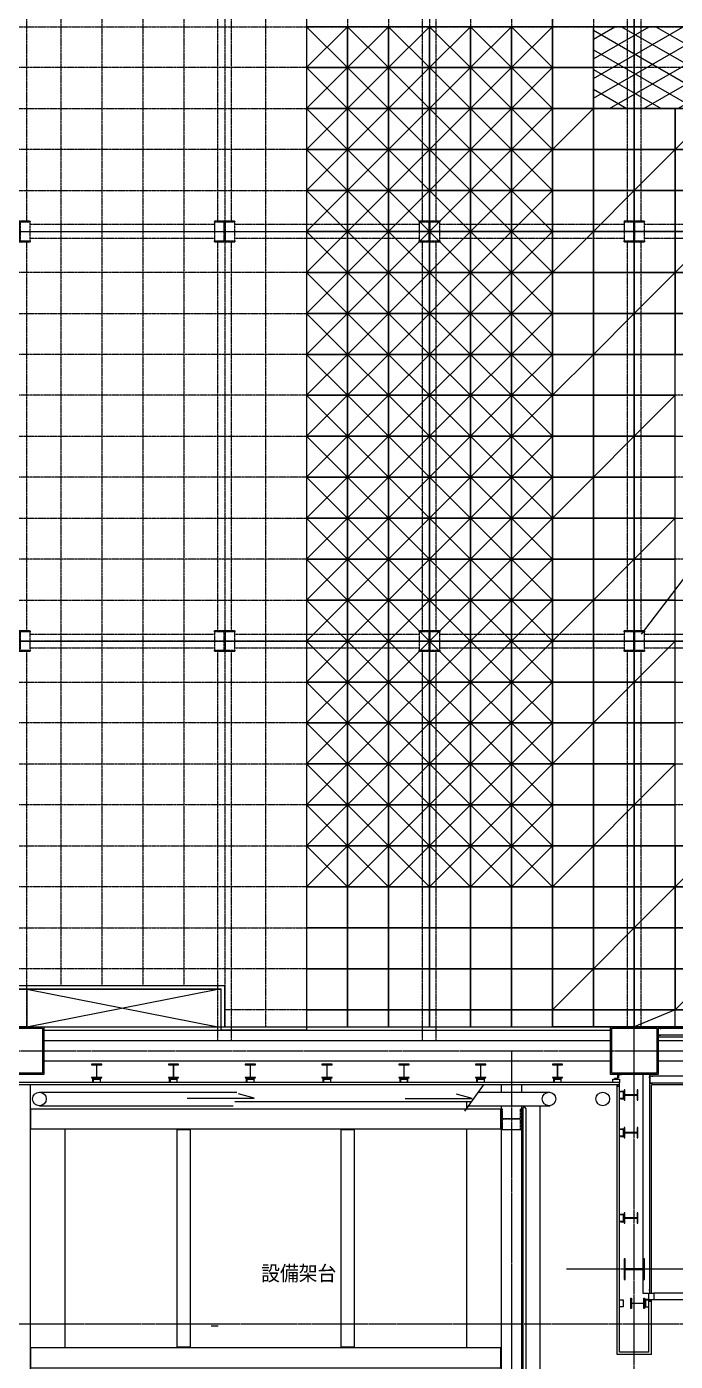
# Model space of a CAD drawing. Extents: x 73996 to 686888, y -9729 to 263202.
# Drawn here: x 400026 to 409526, y 176652 to 196202 of the extents above; entities that cross this region are included whole.
import ezdxf
from ezdxf.enums import TextEntityAlignment as Align

# ---------------------------------------------------------------- set-up
doc = ezdxf.new("R2010")
doc.units = 0
doc.header["$LTSCALE"] = 20
doc.linetypes.add('Data Center Layout_L20$0$CENTER', pattern=[2, 1.25, -0.25, 0.25, -0.25])
doc.linetypes.add('Data Center Layout_L20$0$DOTK1', pattern=[0.1, 0.05, -0.05])
for name, color, linetype, lineweight in [('Data Center Layout_L20$0$$ALDG', 252, 'Data Center Layout_L20$0$DOTK1', 0), ('Data Center Layout_L20$0$$ALDG-P', 252, 'Continuous', 0), ('Data Center Layout_L20$0$$AREA-RC', 252, 'Continuous', 0), ('Data Center Layout_L20$0$$OOBIKI', 252, 'Data Center Layout_L20$0$DOTK1', 0), ('Data Center Layout_L20$0$ARC', 252, 'Continuous', 0), ('Data Center Layout_L20$0$H-SIN', 252, 'Data Center Layout_L20$0$CENTER', 9), ('Data Center Layout_L20$0$HOJO1', 252, 'Continuous', 0), ('Data Center Layout_L20$0$K-SIN', 252, 'Data Center Layout_L20$0$CENTER', 9), ('Data Center Layout_L20$0$SUGATA3', 252, 'Continuous', 0)]:
    doc.layers.add(name, color=color, linetype=linetype, lineweight=lineweight)
doc.styles.add('Data Center Layout_L20$0$ATS', font='monotxt', dxfattribs={"bigfont": 'BIGFONT'})

# ---------------------------------------------------------------- blocks, each defined once
blk = doc.blocks.new('Data Center Layout_L20$0$AGV')
for p, q in [((0, 600), (600, 0)), ((600, 600), (0, 0))]:
    blk.add_line(p, q)
blk.add_lwpolyline([(0, 0), (600, 0), (600, 600), (0, 600)], close=True)
blk = doc.blocks.new('Data Center Layout_L20$0$BLANK')
blk.add_lwpolyline([(0, 0), (600, 0), (600, 600), (0, 600)], close=True)
blk = doc.blocks.new('Data Center Layout_L20$0$45%-AL-G')
blk.add_line((600, 600), (0, 0))
blk.add_lwpolyline([(0, 0), (600, 0), (600, 600), (0, 600)], close=True)
blk = doc.blocks.new('Data Center Layout_L20$0$A$C80dc7663')
at = {"layer": 'Data Center Layout_L20$0$$ALDG-P', "linetype": 'Data Center Layout_L20$0$DOTK1'}
h = blk.add_hatch(dxfattribs=at)
h.set_pattern_fill('EXP', color=256, scale=100, style=0)
h.set_pattern_definition([(30, (275940.24, 28654.4), (-125, 216.50635), []), (330, (275940.24, 28654.4), (125, 216.50635), [])])
h.paths.add_polyline_path([(450340.24, 161845.59), (470740.24, 161845.59), (470740.24, 163045.59), (450340.24, 163045.59)])
at = {"layer": 'Data Center Layout_L20$0$$ALDG'}
for p, q in [((442540.24, 183095.59), (442540.24, 148995.59)), ((443140.24, 183095.59), (443140.24, 148995.59)), ((443740.24, 183095.59), (443740.24, 148995.59)), ((444340.24, 183095.59), (444340.24, 148995.59)), ((444940.24, 183095.59), (444940.24, 148395.59)), ((445540.24, 183095.59), (445540.24, 148395.59)), ((446140.24, 183095.59), (446140.24, 148395.59)), ((446740.24, 183095.59), (446740.24, 148395.59)), ((447340.24, 183095.59), (447340.24, 148395.59)), ((447940.24, 183095.59), (447940.24, 148395.59)), ((448540.24, 183095.59), (448540.24, 148395.59)), ((449140.24, 183095.59), (449140.24, 148395.59)), ((449740.24, 183095.59), (449740.24, 148395.59)), ((450340.24, 183095.59), (450340.24, 148395.59)), ((450940.24, 165695.59), (450940.24, 148395.59)), ((334590.24, 163045.59), (531290.24, 163045.59)), ((531290.24, 162445.59), (334590.24, 162445.59)), ((334590.24, 161845.59), (531290.24, 161845.59)), ((531290.24, 161245.59), (334590.24, 161245.59)), ((334590.24, 160645.59), (531290.24, 160645.59)), ((334590.24, 160045.59), (531290.24, 160045.59)), ((531290.24, 159445.59), (334590.24, 159445.59)), ((334590.24, 158845.59), (531290.24, 158845.59)), ((531290.24, 158245.59), (334590.24, 158245.59)), ((531290.24, 157645.59), (334590.24, 157645.59)), ((334590.24, 157045.59), (531290.24, 157045.59)), ((531290.24, 156445.59), (334590.24, 156445.59)), ((334590.24, 155845.59), (531290.24, 155845.59)), ((531290.24, 155245.59), (334590.24, 155245.59)), ((334590.24, 154645.59), (531290.24, 154645.59)), ((531290.24, 154045.59), (334590.24, 154045.59)), ((334590.24, 153445.59), (531290.24, 153445.59)), ((531290.24, 152845.59), (334590.24, 152845.59)), ((334590.24, 152245.59), (531290.24, 152245.59)), ((531290.24, 151645.59), (334590.24, 151645.59)), ((334590.24, 151045.59), (531290.24, 151045.59)), ((531290.24, 150445.59), (334590.24, 150445.59)), ((334590.24, 149845.59), (531290.24, 149845.59)), ((531290.24, 149245.59), (334590.24, 149245.59)), ((455740.24, 148645.59), (444940.24, 148645.59))]:
    blk.add_line(p, q, dxfattribs=at)
at = {"layer": 'Data Center Layout_L20$0$$ALDG-P'}
blk.add_lwpolyline([(469540.24, 160045.59), (456940.24, 160045.59), (456940.24, 148995.59), (455740.24, 148995.59), (455740.24, 148395.59), (449740.24, 148395.59), (449740.24, 165445.59), (451540.24, 165445.59), (451540.24, 166045.59), (459340.24, 166045.59), (459340.24, 165445.59), (460540.24, 165445.59), (460540.24, 166045.59), (468340.24, 166045.59), (468340.24, 165445.59), (469540.24, 165445.59)], dxfattribs=at)
at = {"layer": 'Data Center Layout_L20$0$$AREA-RC'}
blk.add_lwpolyline([(390940.24, 151045.59), (439540.24, 151045.59), (439540.24, 165445.59), (446140.24, 165445.59), (446140.24, 148345.59), (444890.24, 148345.59), (444890.24, 148945.59), (402990.24, 148945.59), (402990.24, 148395.59), (396590.24, 148395.59), (396590.24, 148345.59), (390890.24, 148345.59), (390890.24, 148995.59), (390940.24, 148995.59)], close=True, dxfattribs=at)
at = {"layer": 'Data Center Layout_L20$0$$OOBIKI'}
for p, q in [((444840.24, 160195.59), (444840.24, 165895.59)), ((445040.24, 160195.59), (445040.24, 165895.59)), ((447840.24, 160195.59), (447840.24, 165895.59)), ((448040.24, 160195.59), (448040.24, 165895.59)), ((442040.24, 160195.59), (442040.24, 165695.59)), ((450840.24, 160195.59), (450840.24, 165695.59)), ((451040.24, 160195.59), (451040.24, 165695.59)), ((444790.24, 160145.59), (442090.24, 160145.59)), ((447790.24, 160145.59), (445090.24, 160145.59)), ((450790.24, 160145.59), (448090.24, 160145.59)), ((453790.24, 160145.59), (451090.24, 160145.59)), ((442090.24, 159945.59), (444790.24, 159945.59)), ((445090.24, 159945.59), (447790.24, 159945.59)), ((448090.24, 159945.59), (450790.24, 159945.59)), ((451090.24, 159945.59), (453790.24, 159945.59)), ((442040.24, 154195.59), (442040.24, 159895.59)), ((444840.24, 154195.59), (444840.24, 159895.59)), ((445040.24, 154195.59), (445040.24, 159895.59)), ((447840.24, 154195.59), (447840.24, 159895.59)), ((448040.24, 154195.59), (448040.24, 159895.59)), ((450840.24, 154195.59), (450840.24, 159895.59)), ((451040.24, 154195.59), (451040.24, 159895.59)), ((442090.24, 154145.59), (444790.24, 154145.59)), ((445090.24, 154145.59), (447790.24, 154145.59)), ((448090.24, 154145.59), (450790.24, 154145.59)), ((451090.24, 154145.59), (453790.24, 154145.59)), ((442040.24, 148395.59), (442040.24, 153895.59)), ((442090.24, 153945.59), (444790.24, 153945.59)), ((444840.24, 148195.59), (444840.24, 153895.59)), ((445040.24, 148195.59), (445040.24, 153895.59)), ((445090.24, 153945.59), (447790.24, 153945.59)), ((447840.24, 148195.59), (447840.24, 153895.59)), ((448040.24, 148195.59), (448040.24, 153895.59)), ((448090.24, 153945.59), (450790.24, 153945.59)), ((450840.24, 148395.59), (450840.24, 153895.59)), ((451040.24, 148395.59), (451040.24, 153895.59)), ((451090.24, 153945.59), (453790.24, 153945.59))]:
    blk.add_line(p, q, dxfattribs=at)
at = {"layer": 'Data Center Layout_L20$0$$OOBIKI', "linetype": 'Data Center Layout_L20$0$DOTK1'}
for points in [[(441790.24, 160195.59), (442090.24, 160195.59), (442090.24, 160180.59), (441945.24, 160180.59), (441945.24, 159910.59), (442090.24, 159910.59), (442090.24, 159895.59), (441790.24, 159895.59), (441790.24, 159910.59), (441935.24, 159910.59), (441935.24, 160180.59), (441790.24, 160180.59)], [(444790.24, 160195.59), (445090.24, 160195.59), (445090.24, 160180.59), (444945.24, 160180.59), (444945.24, 159910.59), (445090.24, 159910.59), (445090.24, 159895.59), (444790.24, 159895.59), (444790.24, 159910.59), (444935.24, 159910.59), (444935.24, 160180.59), (444790.24, 160180.59)], [(447790.24, 160195.59), (448090.24, 160195.59), (448090.24, 160180.59), (447945.24, 160180.59), (447945.24, 159910.59), (448090.24, 159910.59), (448090.24, 159895.59), (447790.24, 159895.59), (447790.24, 159910.59), (447935.24, 159910.59), (447935.24, 160180.59), (447790.24, 160180.59)], [(450790.24, 160195.59), (451090.24, 160195.59), (451090.24, 160180.59), (450945.24, 160180.59), (450945.24, 159910.59), (451090.24, 159910.59), (451090.24, 159895.59), (450790.24, 159895.59), (450790.24, 159910.59), (450935.24, 159910.59), (450935.24, 160180.59), (450790.24, 160180.59)], [(441790.24, 154195.59), (442090.24, 154195.59), (442090.24, 154180.59), (441945.24, 154180.59), (441945.24, 153910.59), (442090.24, 153910.59), (442090.24, 153895.59), (441790.24, 153895.59), (441790.24, 153910.59), (441935.24, 153910.59), (441935.24, 154180.59), (441790.24, 154180.59)], [(444790.24, 154195.59), (445090.24, 154195.59), (445090.24, 154180.59), (444945.24, 154180.59), (444945.24, 153910.59), (445090.24, 153910.59), (445090.24, 153895.59), (444790.24, 153895.59), (444790.24, 153910.59), (444935.24, 153910.59), (444935.24, 154180.59), (444790.24, 154180.59)], [(447790.24, 154195.59), (448090.24, 154195.59), (448090.24, 154180.59), (447945.24, 154180.59), (447945.24, 153910.59), (448090.24, 153910.59), (448090.24, 153895.59), (447790.24, 153895.59), (447790.24, 153910.59), (447935.24, 153910.59), (447935.24, 154180.59), (447790.24, 154180.59)], [(450790.24, 154195.59), (451090.24, 154195.59), (451090.24, 154180.59), (450945.24, 154180.59), (450945.24, 153910.59), (451090.24, 153910.59), (451090.24, 153895.59), (450790.24, 153895.59), (450790.24, 153910.59), (450935.24, 153910.59), (450935.24, 154180.59), (450790.24, 154180.59)]]:
    blk.add_lwpolyline(points, close=True, dxfattribs=at)
at = {"layer": 'Data Center Layout_L20$0$$OOBIKI'}
for points in [[(441790.24, 159895.59), (442090.24, 159895.59), (442090.24, 160195.59), (441790.24, 160195.59)], [(444790.24, 159895.59), (445090.24, 159895.59), (445090.24, 160195.59), (444790.24, 160195.59)], [(447790.24, 159895.59), (448090.24, 159895.59), (448090.24, 160195.59), (447790.24, 160195.59)], [(450790.24, 159895.59), (451090.24, 159895.59), (451090.24, 160195.59), (450790.24, 160195.59)], [(441790.24, 153895.59), (442090.24, 153895.59), (442090.24, 154195.59), (441790.24, 154195.59)], [(444790.24, 153895.59), (445090.24, 153895.59), (445090.24, 154195.59), (444790.24, 154195.59)], [(447790.24, 153895.59), (448090.24, 153895.59), (448090.24, 154195.59), (447790.24, 154195.59)], [(450790.24, 153895.59), (451090.24, 153895.59), (451090.24, 154195.59), (450790.24, 154195.59)]]:
    blk.add_lwpolyline(points, close=True, dxfattribs=at)
at = {"layer": 'Data Center Layout_L20$0$ARC'}
for p, q in [((444940.24, 148995.59), (402940.24, 148995.59)), ((444940.24, 148396.59), (444940.24, 148995.59)), ((402990.24, 148945.59), (444890.24, 148945.59)), ((442040.24, 148395.59), (444840.24, 148945.59)), ((442040.24, 148945.59), (444840.24, 148395.59)), ((444890.24, 148396.59), (444890.24, 148945.59)), ((451290.24, 148395.59), (454000.24, 148395.59)), ((442290.24, 148345.59), (450590.24, 148345.59)), ((442290.24, 148195.59), (450590.24, 148195.59)), ((453960.24, 148370.59), (451290.24, 148370.59)), ((454000.24, 148270.59), (451290.24, 148270.59)), ((454000.24, 148245.59), (451290.24, 148245.59)), ((451290.24, 148195.59), (453765.24, 148195.59)), ((442290.24, 147895.59), (450590.24, 147895.59)), ((451290.24, 147895.59), (453765.24, 147895.59)), ((451165.24, 144495.59), (451165.24, 147695.59)), ((450725.24, 147580.59), (429985.24, 147580.59)), ((450725.24, 147545.59), (429985.24, 147545.59)), ((442090.24, 147545.59), (442090.24, 140420.59)), ((442226.48, 147438.27), (445116.69, 147438.27)), ((445372.98, 147350.93), (445142.98, 147414.93)), ((448566.03, 147346.06), (448336.03, 147410.06)), ((448728.69, 147540.04), (448455.43, 147157.27)), ((448656.03, 147438.27), (449708.38, 147438.27)), ((448990.24, 147545.59), (448990.24, 147438.27)), ((449290.24, 147545.59), (449290.24, 147438.27)), ((450690.24, 143595.59), (450690.24, 147545.59)), ((450725.24, 143630.59), (450725.24, 147580.59)), ((453765.24, 147570.59), (451165.24, 147570.59)), ((453765.24, 147545.59), (451190.24, 147545.59)), ((451190.24, 144495.59), (451190.24, 147545.59)), ((442226.48, 147238.27), (445065.62, 147238.27)), ((444390.98, 147350.93), (445372.98, 147350.93)), ((447584.03, 147346.06), (448566.03, 147346.06)), ((448513.25, 147238.27), (449708.38, 147238.27)), ((448990.24, 147238.27), (448990.24, 140420.59)), ((449290.24, 147238.27), (449290.24, 140420.59)), ((449306.39, 147199.13), (449306.39, 139894.44)), ((449349.09, 147199.13), (449349.09, 139876.74)), ((449290.24, 146885.59), (448990.24, 146885.59)), ((453255.24, 144495.59), (451225.24, 144495.59)), ((451190.24, 144395.59), (451155.24, 144395.59)), ((451190.24, 144375.59), (451155.24, 144375.59)), ((451155.24, 143630.59), (451155.24, 144375.59)), ((451190.24, 143595.59), (451190.24, 144375.59)), ((453255.24, 144395.59), (451225.24, 144395.59)), ((444741.54, 144014.63), (444842.71, 144014.63)), ((451190.24, 143595.59), (450690.24, 143595.59)), ((451155.24, 143630.59), (450725.24, 143630.59))]:
    blk.add_line(p, q, dxfattribs=at)
at = {"layer": 'Data Center Layout_L20$0$ARC', "linetype": 'Continuous'}
blk.add_line((442290.24, 148395.59), (450590.24, 148395.59), dxfattribs=at)
at = {"layer": 'Data Center Layout_L20$0$ARC'}
for points in [[(450340.24, 161845.59), (470740.24, 161845.59), (470740.24, 163045.59), (450340.24, 163045.59)], [(441840.24, 148945.59), (442040.24, 148945.59), (442040.24, 148395.59), (441840.24, 148395.59)], [(441590.24, 147695.59), (441590.24, 148395.59), (442290.24, 148395.59), (442290.24, 147695.59)], [(450590.24, 147695.59), (450590.24, 148395.59), (451290.24, 148395.59), (451290.24, 147695.59)], [(441610.24, 147715.59), (441610.24, 148375.59), (442270.24, 148375.59), (442270.24, 147715.59)], [(450610.24, 147715.59), (450610.24, 148375.59), (451270.24, 148375.59), (451270.24, 147715.59)], [(442990.24, 147645.59), (443140.24, 147645.59), (443140.24, 147654.59), (443068.24, 147654.59), (443068.24, 147836.59), (443140.24, 147836.59), (443140.24, 147845.59), (442990.24, 147845.59), (442990.24, 147836.59), (443062.24, 147836.59), (443062.24, 147654.59), (442990.24, 147654.59)], [(444115.24, 147645.59), (444265.24, 147645.59), (444265.24, 147654.59), (444193.24, 147654.59), (444193.24, 147836.59), (444265.24, 147836.59), (444265.24, 147845.59), (444115.24, 147845.59), (444115.24, 147836.59), (444187.24, 147836.59), (444187.24, 147654.59), (444115.24, 147654.59)], [(445240.24, 147645.59), (445390.24, 147645.59), (445390.24, 147654.59), (445318.24, 147654.59), (445318.24, 147836.59), (445390.24, 147836.59), (445390.24, 147845.59), (445240.24, 147845.59), (445240.24, 147836.59), (445312.24, 147836.59), (445312.24, 147654.59), (445240.24, 147654.59)], [(446365.24, 147645.59), (446515.24, 147645.59), (446515.24, 147654.59), (446443.24, 147654.59), (446443.24, 147836.59), (446515.24, 147836.59), (446515.24, 147845.59), (446365.24, 147845.59), (446365.24, 147836.59), (446437.24, 147836.59), (446437.24, 147654.59), (446365.24, 147654.59)], [(447490.24, 147645.59), (447640.24, 147645.59), (447640.24, 147654.59), (447568.24, 147654.59), (447568.24, 147836.59), (447640.24, 147836.59), (447640.24, 147845.59), (447490.24, 147845.59), (447490.24, 147836.59), (447562.24, 147836.59), (447562.24, 147654.59), (447490.24, 147654.59)], [(448615.24, 147645.59), (448765.24, 147645.59), (448765.24, 147654.59), (448693.24, 147654.59), (448693.24, 147836.59), (448765.24, 147836.59), (448765.24, 147845.59), (448615.24, 147845.59), (448615.24, 147836.59), (448687.24, 147836.59), (448687.24, 147654.59), (448615.24, 147654.59)], [(449740.24, 147645.59), (449890.24, 147645.59), (449890.24, 147654.59), (449818.24, 147654.59), (449818.24, 147836.59), (449890.24, 147836.59), (449890.24, 147845.59), (449740.24, 147845.59), (449740.24, 147836.59), (449812.24, 147836.59), (449812.24, 147654.59), (449740.24, 147654.59)], [(443009.24, 147595.59), (443009.24, 147645.59), (443059.24, 147645.59), (443059.24, 147639.59), (443015.24, 147639.59), (443015.24, 147595.59)], [(443015.24, 147630.59), (443115.24, 147630.59), (443115.24, 147580.59), (443015.24, 147580.59)], [(443121.24, 147595.59), (443121.24, 147645.59), (443071.24, 147645.59), (443071.24, 147639.59), (443115.24, 147639.59), (443115.24, 147595.59)], [(444134.24, 147595.59), (444134.24, 147645.59), (444184.24, 147645.59), (444184.24, 147639.59), (444140.24, 147639.59), (444140.24, 147595.59)], [(444140.24, 147630.59), (444240.24, 147630.59), (444240.24, 147580.59), (444140.24, 147580.59)], [(444246.24, 147595.59), (444246.24, 147645.59), (444196.24, 147645.59), (444196.24, 147639.59), (444240.24, 147639.59), (444240.24, 147595.59)], [(445259.24, 147595.59), (445259.24, 147645.59), (445309.24, 147645.59), (445309.24, 147639.59), (445265.24, 147639.59), (445265.24, 147595.59)], [(445265.24, 147630.59), (445365.24, 147630.59), (445365.24, 147580.59), (445265.24, 147580.59)], [(445371.24, 147595.59), (445371.24, 147645.59), (445321.24, 147645.59), (445321.24, 147639.59), (445365.24, 147639.59), (445365.24, 147595.59)], [(446384.24, 147595.59), (446384.24, 147645.59), (446434.24, 147645.59), (446434.24, 147639.59), (446390.24, 147639.59), (446390.24, 147595.59)], [(446390.24, 147630.59), (446490.24, 147630.59), (446490.24, 147580.59), (446390.24, 147580.59)], [(446496.24, 147595.59), (446496.24, 147645.59), (446446.24, 147645.59), (446446.24, 147639.59), (446490.24, 147639.59), (446490.24, 147595.59)], [(447509.24, 147595.59), (447509.24, 147645.59), (447559.24, 147645.59), (447559.24, 147639.59), (447515.24, 147639.59), (447515.24, 147595.59)], [(447515.24, 147630.59), (447615.24, 147630.59), (447615.24, 147580.59), (447515.24, 147580.59)], [(447621.24, 147595.59), (447621.24, 147645.59), (447571.24, 147645.59), (447571.24, 147639.59), (447615.24, 147639.59), (447615.24, 147595.59)], [(448634.24, 147595.59), (448634.24, 147645.59), (448684.24, 147645.59), (448684.24, 147639.59), (448640.24, 147639.59), (448640.24, 147595.59)], [(448640.24, 147630.59), (448740.24, 147630.59), (448740.24, 147580.59), (448640.24, 147580.59)], [(448746.24, 147595.59), (448746.24, 147645.59), (448696.24, 147645.59), (448696.24, 147639.59), (448740.24, 147639.59), (448740.24, 147595.59)], [(449759.24, 147595.59), (449759.24, 147645.59), (449809.24, 147645.59), (449809.24, 147639.59), (449765.24, 147639.59), (449765.24, 147595.59)], [(449765.24, 147630.59), (449865.24, 147630.59), (449865.24, 147580.59), (449765.24, 147580.59)], [(449871.24, 147595.59), (449871.24, 147645.59), (449821.24, 147645.59), (449821.24, 147639.59), (449865.24, 147639.59), (449865.24, 147595.59)], [(450625.24, 147630.59), (450725.24, 147630.59), (450725.24, 147580.59), (450625.24, 147580.59)], [(450650.24, 147630.59), (450700.24, 147630.59), (450700.24, 147680.59), (450694.24, 147680.59), (450694.24, 147636.59), (450650.24, 147636.59)], [(450700.24, 147645.59), (450700.24, 147695.59), (450750.24, 147695.59), (450750.24, 147689.59), (450706.24, 147689.59), (450706.24, 147645.59)], [(450690.24, 147545.59), (450690.24, 147525.59), (450725.24, 147525.59), (450725.24, 147545.59)], [(450775.24, 147445.59), (450775.24, 147345.59), (450725.24, 147345.59), (450725.24, 147445.59)], [(450740.24, 147451.59), (450790.24, 147451.59), (450790.24, 147401.59), (450784.24, 147401.59), (450784.24, 147445.59), (450740.24, 147445.59)], [(450790.24, 147470.59), (450790.24, 147320.59), (450799.24, 147320.59), (450799.24, 147392.59), (450981.24, 147392.59), (450981.24, 147320.59), (450990.24, 147320.59), (450990.24, 147470.59), (450981.24, 147470.59), (450981.24, 147398.59), (450799.24, 147398.59), (450799.24, 147470.59)], [(450740.24, 147339.59), (450790.24, 147339.59), (450790.24, 147389.59), (450784.24, 147389.59), (450784.24, 147345.59), (450740.24, 147345.59)], [(442100.24, 147195.59), (448980.24, 147195.59), (448980.24, 146895.59), (442100.24, 146895.59)], [(444440.24, 146885.59), (444240.24, 146885.59), (444240.24, 143705.59), (444440.24, 143705.59)], [(446840.24, 146885.59), (446640.24, 146885.59), (446640.24, 143705.59), (446840.24, 143705.59)], [(450775.24, 146895.59), (450775.24, 146795.59), (450725.24, 146795.59), (450725.24, 146895.59)], [(450740.24, 146901.59), (450790.24, 146901.59), (450790.24, 146851.59), (450784.24, 146851.59), (450784.24, 146895.59), (450740.24, 146895.59)], [(450740.24, 146789.59), (450790.24, 146789.59), (450790.24, 146839.59), (450784.24, 146839.59), (450784.24, 146795.59), (450740.24, 146795.59)], [(450790.24, 146920.59), (450790.24, 146770.59), (450799.24, 146770.59), (450799.24, 146842.59), (450981.24, 146842.59), (450981.24, 146770.59), (450990.24, 146770.59), (450990.24, 146920.59), (450981.24, 146920.59), (450981.24, 146848.59), (450799.24, 146848.59), (450799.24, 146920.59)], [(450740.24, 145651.59), (450790.24, 145651.59), (450790.24, 145601.59), (450784.24, 145601.59), (450784.24, 145645.59), (450740.24, 145645.59)], [(450790.24, 145670.59), (450790.24, 145520.59), (450799.24, 145520.59), (450799.24, 145592.59), (450981.24, 145592.59), (450981.24, 145520.59), (450990.24, 145520.59), (450990.24, 145670.59), (450981.24, 145670.59), (450981.24, 145598.59), (450799.24, 145598.59), (450799.24, 145670.59)], [(450775.24, 145645.59), (450775.24, 145545.59), (450725.24, 145545.59), (450725.24, 145645.59)], [(450740.24, 145539.59), (450790.24, 145539.59), (450790.24, 145589.59), (450784.24, 145589.59), (450784.24, 145545.59), (450740.24, 145545.59)], [(451090.24, 144695.59), (451090.24, 144995.59), (451075.24, 144995.59), (451075.24, 144850.59), (450805.24, 144850.59), (450805.24, 144995.59), (450790.24, 144995.59), (450790.24, 144695.59), (450805.24, 144695.59), (450805.24, 144840.59), (451075.24, 144840.59), (451075.24, 144695.59)], [(451225.24, 144495.59), (451225.24, 144395.59), (451155.24, 144395.59), (451155.24, 144495.59)], [(450775.24, 144395.59), (450775.24, 144295.59), (450725.24, 144295.59), (450725.24, 144395.59)], [(451090.24, 144420.59), (451090.24, 144270.59), (451081.24, 144270.59), (451081.24, 144342.59), (450899.24, 144342.59), (450899.24, 144270.59), (450890.24, 144270.59), (450890.24, 144420.59), (450899.24, 144420.59), (450899.24, 144348.59), (451081.24, 144348.59), (451081.24, 144420.59)], [(451140.24, 144401.59), (451090.24, 144401.59), (451090.24, 144351.59), (451096.24, 144351.59), (451096.24, 144395.59), (451140.24, 144395.59)], [(451140.24, 144289.59), (451090.24, 144289.59), (451090.24, 144339.59), (451096.24, 144339.59), (451096.24, 144295.59), (451140.24, 144295.59)], [(451105.24, 144395.59), (451105.24, 144295.59), (451155.24, 144295.59), (451155.24, 144395.59)], [(442100.24, 143695.59), (448980.24, 143695.59), (448980.24, 143395.59), (442100.24, 143395.59)]]:
    blk.add_lwpolyline(points, close=True, dxfattribs=at)
for points in [[(451330.24, 148360.59), (451330.24, 148370.59), (451290.24, 148370.59), (451290.24, 148270.59), (451330.24, 148270.59), (451330.24, 148280.59)], [(451155.24, 147655.59), (451165.24, 147655.59), (451165.24, 147695.59), (451065.24, 147695.59), (451065.24, 147655.59), (451075.24, 147655.59)], [(451205.24, 147660.59), (451205.24, 147670.59), (451165.24, 147670.59), (451165.24, 147570.59), (451205.24, 147570.59), (451205.24, 147580.59)], [(451075.24, 144535.59), (451065.24, 144535.59), (451065.24, 144495.59), (451165.24, 144495.59), (451165.24, 144535.59), (451155.24, 144535.59)], [(451175.24, 144375.59), (451155.24, 144395.59), (451155.24, 144375.59), (451175.24, 144375.59), (451175.24, 144395.59), (451155.24, 144395.59)]]:
    blk.add_lwpolyline(points, dxfattribs=at)
at = {"layer": 'Data Center Layout_L20$0$ARC', "linetype": 'Data Center Layout_L20$0$DOTK1'}
blk.add_lwpolyline([(448990.24, 147195.59), (449005.24, 147195.59), (449005.24, 147063.59, 0.41421356), (449018.24, 147050.59), (449262.24, 147050.59, 0.41421356), (449275.24, 147063.59), (449275.24, 147195.59), (449290.24, 147195.59), (449290.24, 146895.59), (449275.24, 146895.59), (449275.24, 147027.59, 0.41421356), (449262.24, 147040.59), (449018.24, 147040.59, 0.41421356), (449005.24, 147027.59), (449005.24, 146895.59), (448990.24, 146895.59)], format="xyb", close=True, dxfattribs=at)
at = {"layer": 'Data Center Layout_L20$0$ARC'}
blk.add_lwpolyline([(451190.24, 144375.59), (451175.24, 144375.59), (451175.24, 144395.59), (451190.24, 144395.59, 0.29445667)], format="xyb", close=True, dxfattribs=at)
for centre in [(442226.48, 147338.27), (449691.01, 147338.27), (450478.45, 147338.27)]:
    blk.add_circle(centre, 100, dxfattribs=at)
blk.add_arc((449327.74, 147199.13), 21.35, 0, 180, dxfattribs=at)
at = {"layer": 'Data Center Layout_L20$0$H-SIN'}
for p, q in [((450940.24, 124521.53), (450940.24, 230045.59)), ((294307.41, 160045.59), (588940.24, 160045.59)), ((294307.41, 154045.59), (588940.24, 154045.59)), ((294307.41, 148045.59), (588940.24, 148045.59))]:
    blk.add_line(p, q, dxfattribs=at)
at = {"layer": 'Data Center Layout_L20$0$HOJO1'}
blk.add_line((459840.24, 165695.59), (451040.24, 154145.59), dxfattribs=at)
at = {"layer": 'Data Center Layout_L20$0$K-SIN'}
for p, q in [((449140.24, 148045.59), (449140.24, 126521.53)), ((454540.24, 144845.59), (449940.24, 144845.59)), ((309694.58, 144045.59), (588940.24, 144045.59))]:
    blk.add_line(p, q, dxfattribs=at)
at = {"layer": 'Data Center Layout_L20$0$SUGATA3'}
for p, q in [((451065.24, 147695.59), (451065.24, 144495.59)), ((453765.24, 147670.59), (451165.24, 147670.59)), ((448554.17, 147295.59), (445087.64, 147295.59)), ((448480.24, 147295.59), (448480.24, 147195.59)), ((449560.24, 139345.59), (449560.24, 147238.27)), ((442600.24, 146895.59), (442600.24, 143695.59)), ((448480.24, 146895.59), (448480.24, 143695.59))]:
    blk.add_line(p, q, dxfattribs=at)
at = {"layer": 'Data Center Layout_L20$0$$ALDG-P'}
for name, p in [('Data Center Layout_L20$0$AGV', (446140.24, 162445.59)), ('Data Center Layout_L20$0$AGV', (446740.24, 162445.59)), ('Data Center Layout_L20$0$AGV', (447340.24, 162445.59)), ('Data Center Layout_L20$0$AGV', (447940.24, 162445.59)), ('Data Center Layout_L20$0$AGV', (448540.24, 162445.59)), ('Data Center Layout_L20$0$AGV', (449140.24, 162445.59)), ('Data Center Layout_L20$0$BLANK', (449740.24, 162445.59)), ('Data Center Layout_L20$0$AGV', (446140.24, 161845.59)), ('Data Center Layout_L20$0$AGV', (446740.24, 161845.59)), ('Data Center Layout_L20$0$AGV', (447340.24, 161845.59)), ('Data Center Layout_L20$0$AGV', (447940.24, 161845.59)), ('Data Center Layout_L20$0$AGV', (448540.24, 161845.59)), ('Data Center Layout_L20$0$AGV', (449140.24, 161845.59)), ('Data Center Layout_L20$0$BLANK', (449740.24, 161845.59)), ('Data Center Layout_L20$0$AGV', (446140.24, 161245.59)), ('Data Center Layout_L20$0$AGV', (446740.24, 161245.59)), ('Data Center Layout_L20$0$AGV', (447340.24, 161245.59)), ('Data Center Layout_L20$0$AGV', (447940.24, 161245.59)), ('Data Center Layout_L20$0$AGV', (448540.24, 161245.59)), ('Data Center Layout_L20$0$AGV', (449140.24, 161245.59)), ('Data Center Layout_L20$0$45%-AL-G', (449740.24, 161245.59)), ('Data Center Layout_L20$0$BLANK', (450340.24, 161245.59)), ('Data Center Layout_L20$0$BLANK', (450940.24, 161245.59)), ('Data Center Layout_L20$0$45%-AL-G', (451540.24, 161245.59)), ('Data Center Layout_L20$0$AGV', (446140.24, 160645.59)), ('Data Center Layout_L20$0$AGV', (446740.24, 160645.59)), ('Data Center Layout_L20$0$AGV', (447340.24, 160645.59)), ('Data Center Layout_L20$0$AGV', (447940.24, 160645.59)), ('Data Center Layout_L20$0$AGV', (448540.24, 160645.59)), ('Data Center Layout_L20$0$AGV', (449140.24, 160645.59)), ('Data Center Layout_L20$0$BLANK', (449740.24, 160645.59)), ('Data Center Layout_L20$0$BLANK', (450340.24, 160645.59)), ('Data Center Layout_L20$0$45%-AL-G', (450940.24, 160645.59)), ('Data Center Layout_L20$0$BLANK', (451540.24, 160645.59)), ('Data Center Layout_L20$0$AGV', (446140.24, 160045.59)), ('Data Center Layout_L20$0$AGV', (446740.24, 160045.59)), ('Data Center Layout_L20$0$AGV', (447340.24, 160045.59)), ('Data Center Layout_L20$0$AGV', (447940.24, 160045.59)), ('Data Center Layout_L20$0$AGV', (448540.24, 160045.59)), ('Data Center Layout_L20$0$AGV', (449140.24, 160045.59)), ('Data Center Layout_L20$0$BLANK', (449740.24, 160045.59)), ('Data Center Layout_L20$0$45%-AL-G', (450340.24, 160045.59)), ('Data Center Layout_L20$0$BLANK', (450940.24, 160045.59)), ('Data Center Layout_L20$0$BLANK', (451540.24, 160045.59)), ('Data Center Layout_L20$0$AGV', (446140.24, 159445.59)), ('Data Center Layout_L20$0$AGV', (446740.24, 159445.59)), ('Data Center Layout_L20$0$AGV', (447340.24, 159445.59)), ('Data Center Layout_L20$0$AGV', (447940.24, 159445.59)), ('Data Center Layout_L20$0$AGV', (448540.24, 159445.59)), ('Data Center Layout_L20$0$AGV', (449140.24, 159445.59)), ('Data Center Layout_L20$0$45%-AL-G', (449740.24, 159445.59)), ('Data Center Layout_L20$0$BLANK', (450340.24, 159445.59)), ('Data Center Layout_L20$0$BLANK', (450940.24, 159445.59)), ('Data Center Layout_L20$0$45%-AL-G', (451540.24, 159445.59)), ('Data Center Layout_L20$0$AGV', (446140.24, 158845.59)), ('Data Center Layout_L20$0$AGV', (446740.24, 158845.59)), ('Data Center Layout_L20$0$AGV', (447340.24, 158845.59)), ('Data Center Layout_L20$0$AGV', (447940.24, 158845.59)), ('Data Center Layout_L20$0$AGV', (448540.24, 158845.59)), ('Data Center Layout_L20$0$AGV', (449140.24, 158845.59)), ('Data Center Layout_L20$0$BLANK', (449740.24, 158845.59)), ('Data Center Layout_L20$0$BLANK', (450340.24, 158845.59)), ('Data Center Layout_L20$0$45%-AL-G', (450940.24, 158845.59)), ('Data Center Layout_L20$0$BLANK', (451540.24, 158845.59)), ('Data Center Layout_L20$0$AGV', (446140.24, 158245.59)), ('Data Center Layout_L20$0$AGV', (446740.24, 158245.59)), ('Data Center Layout_L20$0$AGV', (447340.24, 158245.59)), ('Data Center Layout_L20$0$AGV', (447940.24, 158245.59)), ('Data Center Layout_L20$0$AGV', (448540.24, 158245.59)), ('Data Center Layout_L20$0$AGV', (449140.24, 158245.59)), ('Data Center Layout_L20$0$BLANK', (449740.24, 158245.59)), ('Data Center Layout_L20$0$45%-AL-G', (450340.24, 158245.59)), ('Data Center Layout_L20$0$BLANK', (450940.24, 158245.59)), ('Data Center Layout_L20$0$BLANK', (451540.24, 158245.59)), ('Data Center Layout_L20$0$AGV', (446140.24, 157645.59)), ('Data Center Layout_L20$0$AGV', (446740.24, 157645.59)), ('Data Center Layout_L20$0$AGV', (447340.24, 157645.59)), ('Data Center Layout_L20$0$AGV', (447940.24, 157645.59)), ('Data Center Layout_L20$0$AGV', (448540.24, 157645.59)), ('Data Center Layout_L20$0$AGV', (449140.24, 157645.59)), ('Data Center Layout_L20$0$45%-AL-G', (449740.24, 157645.59)), ('Data Center Layout_L20$0$BLANK', (450340.24, 157645.59)), ('Data Center Layout_L20$0$BLANK', (450940.24, 157645.59)), ('Data Center Layout_L20$0$AGV', (446140.24, 157045.59)), ('Data Center Layout_L20$0$AGV', (446740.24, 157045.59)), ('Data Center Layout_L20$0$AGV', (447340.24, 157045.59)), ('Data Center Layout_L20$0$AGV', (447940.24, 157045.59)), ('Data Center Layout_L20$0$AGV', (448540.24, 157045.59)), ('Data Center Layout_L20$0$AGV', (449140.24, 157045.59)), ('Data Center Layout_L20$0$BLANK', (449740.24, 157045.59)), ('Data Center Layout_L20$0$BLANK', (450340.24, 157045.59)), ('Data Center Layout_L20$0$45%-AL-G', (450940.24, 157045.59)), ('Data Center Layout_L20$0$AGV', (446140.24, 156445.59)), ('Data Center Layout_L20$0$AGV', (446740.24, 156445.59)), ('Data Center Layout_L20$0$AGV', (447340.24, 156445.59)), ('Data Center Layout_L20$0$AGV', (447940.24, 156445.59)), ('Data Center Layout_L20$0$AGV', (448540.24, 156445.59)), ('Data Center Layout_L20$0$AGV', (449140.24, 156445.59)), ('Data Center Layout_L20$0$BLANK', (449740.24, 156445.59)), ('Data Center Layout_L20$0$45%-AL-G', (450340.24, 156445.59)), ('Data Center Layout_L20$0$BLANK', (450940.24, 156445.59)), ('Data Center Layout_L20$0$AGV', (446140.24, 155845.59)), ('Data Center Layout_L20$0$AGV', (446740.24, 155845.59)), ('Data Center Layout_L20$0$AGV', (447340.24, 155845.59)), ('Data Center Layout_L20$0$AGV', (447940.24, 155845.59)), ('Data Center Layout_L20$0$AGV', (448540.24, 155845.59)), ('Data Center Layout_L20$0$AGV', (449140.24, 155845.59)), ('Data Center Layout_L20$0$45%-AL-G', (449740.24, 155845.59)), ('Data Center Layout_L20$0$BLANK', (450340.24, 155845.59)), ('Data Center Layout_L20$0$BLANK', (450940.24, 155845.59)), ('Data Center Layout_L20$0$AGV', (446140.24, 155245.59)), ('Data Center Layout_L20$0$AGV', (446740.24, 155245.59)), ('Data Center Layout_L20$0$AGV', (447340.24, 155245.59)), ('Data Center Layout_L20$0$AGV', (447940.24, 155245.59)), ('Data Center Layout_L20$0$AGV', (448540.24, 155245.59)), ('Data Center Layout_L20$0$AGV', (449140.24, 155245.59)), ('Data Center Layout_L20$0$BLANK', (449740.24, 155245.59)), ('Data Center Layout_L20$0$BLANK', (450340.24, 155245.59)), ('Data Center Layout_L20$0$45%-AL-G', (450940.24, 155245.59)), ('Data Center Layout_L20$0$AGV', (446140.24, 154645.59)), ('Data Center Layout_L20$0$AGV', (446740.24, 154645.59)), ('Data Center Layout_L20$0$AGV', (447340.24, 154645.59)), ('Data Center Layout_L20$0$AGV', (447940.24, 154645.59)), ('Data Center Layout_L20$0$AGV', (448540.24, 154645.59)), ('Data Center Layout_L20$0$AGV', (449140.24, 154645.59)), ('Data Center Layout_L20$0$BLANK', (449740.24, 154645.59)), ('Data Center Layout_L20$0$45%-AL-G', (450340.24, 154645.59)), ('Data Center Layout_L20$0$BLANK', (450940.24, 154645.59)), ('Data Center Layout_L20$0$AGV', (446140.24, 154045.59)), ('Data Center Layout_L20$0$AGV', (446740.24, 154045.59)), ('Data Center Layout_L20$0$AGV', (447340.24, 154045.59)), ('Data Center Layout_L20$0$AGV', (447940.24, 154045.59)), ('Data Center Layout_L20$0$AGV', (448540.24, 154045.59)), ('Data Center Layout_L20$0$AGV', (449140.24, 154045.59)), ('Data Center Layout_L20$0$45%-AL-G', (449740.24, 154045.59)), ('Data Center Layout_L20$0$BLANK', (450340.24, 154045.59)), ('Data Center Layout_L20$0$BLANK', (450940.24, 154045.59)), ('Data Center Layout_L20$0$AGV', (446140.24, 153445.59)), ('Data Center Layout_L20$0$AGV', (446740.24, 153445.59)), ('Data Center Layout_L20$0$AGV', (447340.24, 153445.59)), ('Data Center Layout_L20$0$AGV', (447940.24, 153445.59)), ('Data Center Layout_L20$0$AGV', (448540.24, 153445.59)), ('Data Center Layout_L20$0$AGV', (449140.24, 153445.59)), ('Data Center Layout_L20$0$BLANK', (449740.24, 153445.59)), ('Data Center Layout_L20$0$BLANK', (450340.24, 153445.59)), ('Data Center Layout_L20$0$45%-AL-G', (450940.24, 153445.59)), ('Data Center Layout_L20$0$AGV', (446140.24, 152845.59)), ('Data Center Layout_L20$0$AGV', (446740.24, 152845.59)), ('Data Center Layout_L20$0$AGV', (447340.24, 152845.59)), ('Data Center Layout_L20$0$AGV', (447940.24, 152845.59)), ('Data Center Layout_L20$0$AGV', (448540.24, 152845.59)), ('Data Center Layout_L20$0$AGV', (449140.24, 152845.59)), ('Data Center Layout_L20$0$BLANK', (449740.24, 152845.59)), ('Data Center Layout_L20$0$45%-AL-G', (450340.24, 152845.59)), ('Data Center Layout_L20$0$BLANK', (450940.24, 152845.59)), ('Data Center Layout_L20$0$AGV', (446140.24, 152245.59)), ('Data Center Layout_L20$0$AGV', (446740.24, 152245.59)), ('Data Center Layout_L20$0$AGV', (447340.24, 152245.59)), ('Data Center Layout_L20$0$AGV', (447940.24, 152245.59)), ('Data Center Layout_L20$0$AGV', (448540.24, 152245.59)), ('Data Center Layout_L20$0$AGV', (449140.24, 152245.59)), ('Data Center Layout_L20$0$45%-AL-G', (449740.24, 152245.59)), ('Data Center Layout_L20$0$BLANK', (450340.24, 152245.59)), ('Data Center Layout_L20$0$BLANK', (450940.24, 152245.59)), ('Data Center Layout_L20$0$AGV', (446140.24, 151645.59)), ('Data Center Layout_L20$0$AGV', (446740.24, 151645.59)), ('Data Center Layout_L20$0$AGV', (447340.24, 151645.59)), ('Data Center Layout_L20$0$AGV', (447940.24, 151645.59)), ('Data Center Layout_L20$0$AGV', (448540.24, 151645.59)), ('Data Center Layout_L20$0$AGV', (449140.24, 151645.59)), ('Data Center Layout_L20$0$BLANK', (449740.24, 151645.59)), ('Data Center Layout_L20$0$BLANK', (450340.24, 151645.59)), ('Data Center Layout_L20$0$45%-AL-G', (450940.24, 151645.59)), ('Data Center Layout_L20$0$AGV', (446140.24, 151045.59)), ('Data Center Layout_L20$0$AGV', (446740.24, 151045.59)), ('Data Center Layout_L20$0$AGV', (447340.24, 151045.59)), ('Data Center Layout_L20$0$AGV', (447940.24, 151045.59)), ('Data Center Layout_L20$0$AGV', (448540.24, 151045.59)), ('Data Center Layout_L20$0$AGV', (449140.24, 151045.59)), ('Data Center Layout_L20$0$BLANK', (449740.24, 151045.59)), ('Data Center Layout_L20$0$45%-AL-G', (450340.24, 151045.59)), ('Data Center Layout_L20$0$BLANK', (450940.24, 151045.59)), ('Data Center Layout_L20$0$AGV', (446140.24, 150445.59)), ('Data Center Layout_L20$0$AGV', (446740.24, 150445.59)), ('Data Center Layout_L20$0$AGV', (447340.24, 150445.59)), ('Data Center Layout_L20$0$AGV', (447940.24, 150445.59)), ('Data Center Layout_L20$0$AGV', (448540.24, 150445.59)), ('Data Center Layout_L20$0$AGV', (449140.24, 150445.59)), ('Data Center Layout_L20$0$45%-AL-G', (449740.24, 150445.59)), ('Data Center Layout_L20$0$BLANK', (450340.24, 150445.59)), ('Data Center Layout_L20$0$BLANK', (450940.24, 150445.59)), ('Data Center Layout_L20$0$45%-AL-G', (451540.24, 150445.59)), ('Data Center Layout_L20$0$BLANK', (446140.24, 149845.59)), ('Data Center Layout_L20$0$BLANK', (446740.24, 149845.59)), ('Data Center Layout_L20$0$BLANK', (447340.24, 149845.59)), ('Data Center Layout_L20$0$BLANK', (447940.24, 149845.59)), ('Data Center Layout_L20$0$BLANK', (448540.24, 149845.59)), ('Data Center Layout_L20$0$BLANK', (449140.24, 149845.59)), ('Data Center Layout_L20$0$BLANK', (449740.24, 149845.59)), ('Data Center Layout_L20$0$BLANK', (450340.24, 149845.59)), ('Data Center Layout_L20$0$45%-AL-G', (450940.24, 149845.59)), ('Data Center Layout_L20$0$BLANK', (451540.24, 149845.59)), ('Data Center Layout_L20$0$BLANK', (446140.24, 149245.59)), ('Data Center Layout_L20$0$BLANK', (446740.24, 149245.59)), ('Data Center Layout_L20$0$BLANK', (447340.24, 149245.59)), ('Data Center Layout_L20$0$BLANK', (447940.24, 149245.59)), ('Data Center Layout_L20$0$BLANK', (448540.24, 149245.59)), ('Data Center Layout_L20$0$BLANK', (449140.24, 149245.59)), ('Data Center Layout_L20$0$BLANK', (449740.24, 149245.59)), ('Data Center Layout_L20$0$45%-AL-G', (450340.24, 149245.59)), ('Data Center Layout_L20$0$BLANK', (450940.24, 149245.59)), ('Data Center Layout_L20$0$BLANK', (451540.24, 149245.59)), ('Data Center Layout_L20$0$BLANK', (446140.24, 148645.59)), ('Data Center Layout_L20$0$BLANK', (446740.24, 148645.59)), ('Data Center Layout_L20$0$BLANK', (447340.24, 148645.59)), ('Data Center Layout_L20$0$BLANK', (447940.24, 148645.59)), ('Data Center Layout_L20$0$BLANK', (448540.24, 148645.59)), ('Data Center Layout_L20$0$BLANK', (449140.24, 148645.59)), ('Data Center Layout_L20$0$45%-AL-G', (449740.24, 148645.59)), ('Data Center Layout_L20$0$BLANK', (450340.24, 148645.59)), ('Data Center Layout_L20$0$BLANK', (450940.24, 148645.59)), ('Data Center Layout_L20$0$45%-AL-G', (451540.24, 148645.59))]:
    blk.add_blockref(name, p, dxfattribs=at)
at = {"layer": 'Data Center Layout_L20$0$$ALDG-P', "yscale": 0.4166666666666667}
for name, p in [('Data Center Layout_L20$0$BLANK', (446140.24, 148395.59)), ('Data Center Layout_L20$0$BLANK', (446740.24, 148395.59)), ('Data Center Layout_L20$0$BLANK', (447340.24, 148395.59)), ('Data Center Layout_L20$0$BLANK', (447940.24, 148395.59)), ('Data Center Layout_L20$0$BLANK', (448540.24, 148395.59)), ('Data Center Layout_L20$0$BLANK', (449140.24, 148395.59)), ('Data Center Layout_L20$0$BLANK', (449740.24, 148395.59)), ('Data Center Layout_L20$0$BLANK', (450340.24, 148395.59)), ('Data Center Layout_L20$0$45%-AL-G', (450940.24, 148395.59))]:
    blk.add_blockref(name, p, dxfattribs=at)
at = {"layer": 'Data Center Layout_L20$0$ARC', "style": 'Data Center Layout_L20$0$ATS'}
blk.add_text('設備架台', height=250, dxfattribs=at).set_placement((445474.98, 144775.44), align=Align.MIDDLE_LEFT)
blk = doc.blocks.new('Data Center Layout_L20')
blk.add_blockref('Data Center Layout_L20$0$A$C80dc7663', (-42015, 33157))

msp = doc.modelspace()

# ---------------------------------------------------------------- block references
msp.add_blockref('Data Center Layout_L20', (0, 0))

doc.saveas('drawing.dxf')
